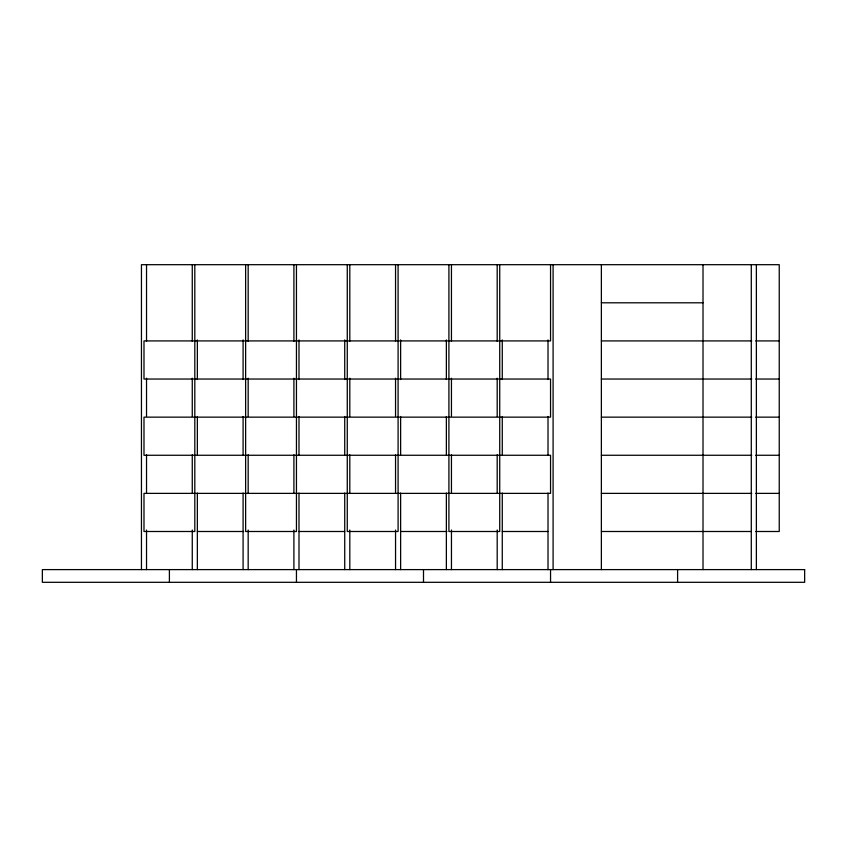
<?xml version="1.0" encoding="UTF-8"?>
<svg xmlns="http://www.w3.org/2000/svg" width="847" height="847" viewBox="0 0 847 847"><rect width="100%" height="100%" fill="white"/><g stroke="black" fill="none" stroke-linecap="round" stroke-linejoin="round"><path stroke-width="1.27" d="M601.37 302.803L703.01 302.803M601.37 340.918L751.776 340.918M755.693 340.918L779.24 340.918M601.37 379.033L751.776 379.033M755.693 379.033L779.24 379.033M601.37 417.148L751.776 417.148M755.693 417.148L779.24 417.148M601.37 455.263L751.776 455.263M755.693 455.263L779.24 455.263M601.37 493.378L751.776 493.378M755.693 493.378L779.24 493.378M197.415 531.493L243.65 531.493M299.055 531.493L344.665 531.493M400.695 531.493L446.93 531.493M502.335 531.493L547.945 531.493M601.37 531.493L751.183 531.493M755.693 531.493L779.24 531.493L779.24 264.688L141.449 264.688L141.449 569.608M756.371 264.688L756.371 569.608M751.289 264.688L751.289 569.608M703.01 264.688L703.01 569.608M677.6 569.608L677.6 582.312M601.37 264.688L601.37 569.608M553.091 264.688L553.091 569.608M550.55 264.688L550.55 340.918L143.99 340.918L143.99 379.033L550.55 379.033L550.55 417.148L143.99 417.148L143.99 455.263L550.55 455.263L550.55 493.378L143.99 493.378L143.99 531.493L194.81 531.493L194.81 264.688M550.55 569.608L550.55 582.312M548.009 339.922L548.009 379.53M548.009 416.491L548.009 454.765M548.009 493.049L548.009 569.608M502.271 339.922L502.271 379.53M502.271 416.491L502.271 454.765M502.271 493.049L502.271 569.608M499.73 264.688L499.73 531.493L448.91 531.493L448.91 264.688M497.189 264.688L497.189 341.246M497.189 378.207L497.189 416.491M497.189 454.765L497.189 493.049M497.189 530.01L497.189 569.608M451.451 264.688L451.451 341.246M451.451 378.207L451.451 416.491M451.451 454.765L451.451 493.049M451.451 530.01L451.451 569.608M446.369 339.922L446.369 379.53M446.369 416.491L446.369 454.765M446.369 493.049L446.369 569.608M423.5 569.608L423.5 582.312M400.631 339.922L400.631 379.53M400.631 416.491L400.631 454.765M400.631 493.049L400.631 569.608M398.09 264.688L398.09 531.493L347.27 531.493L347.27 264.688M395.549 264.688L395.549 341.246M395.549 378.207L395.549 416.491M395.549 454.765L395.549 493.049M395.549 530.01L395.549 569.608M349.811 264.688L349.811 341.246M349.811 378.207L349.811 416.491M349.811 454.765L349.811 493.049M349.811 530.01L349.811 569.608M344.729 339.922L344.729 379.53M344.729 416.491L344.729 454.765M344.729 493.049L344.729 569.608M298.991 339.922L298.991 379.53M298.991 416.491L298.991 454.765M298.991 493.049L298.991 569.608M296.45 264.688L296.45 531.493L245.63 531.493L245.63 264.688M296.45 569.608L296.45 582.312M293.909 264.688L293.909 341.246M293.909 378.207L293.909 416.491M293.909 454.765L293.909 493.049M293.909 530.01L293.909 569.608M248.171 264.688L248.171 341.246M248.171 378.207L248.171 416.491M248.171 454.765L248.171 493.049M248.171 530.01L248.171 569.608M243.089 339.922L243.089 379.53M243.089 416.491L243.089 454.765M243.089 493.049L243.089 569.608M197.351 339.922L197.351 379.53M197.351 416.491L197.351 454.765M197.351 493.049L197.351 569.608M192.269 264.688L192.269 341.246M192.269 378.207L192.269 416.491M192.269 454.765L192.269 493.049M192.269 530.01L192.269 569.608M169.4 569.608L169.4 582.312M146.531 264.688L146.531 341.246M146.531 378.207L146.531 416.491M146.531 454.765L146.531 493.049M146.531 530.01L146.531 569.608M804.65 569.608L42.35 569.608L42.35 582.312L804.65 582.312L804.65 569.608"/></g></svg>
